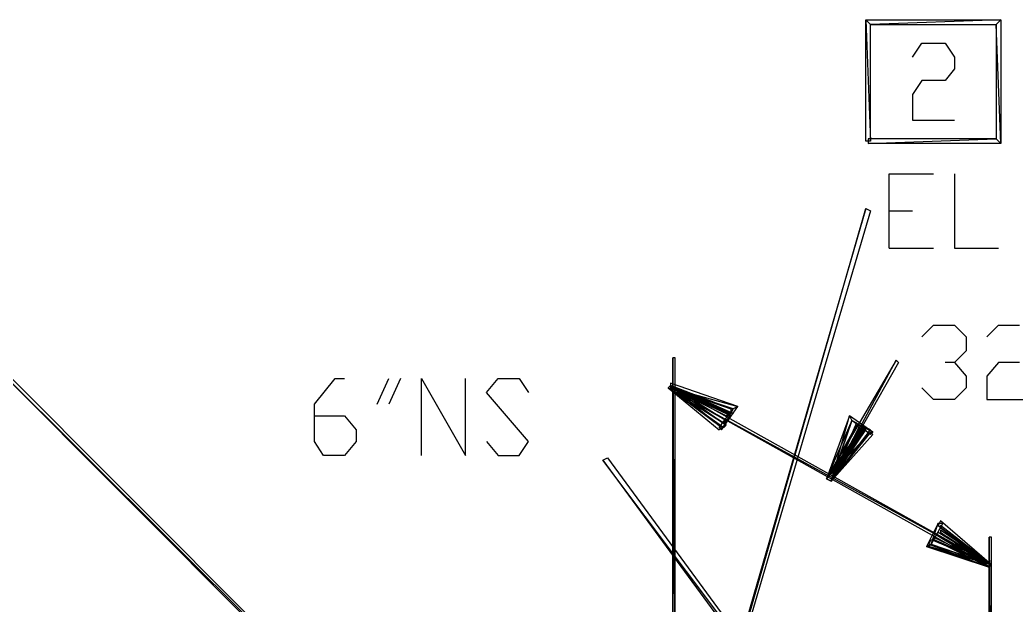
# Model space of a CAD drawing. Header units: millimetres. Extents: x 43 to 869, y -758 to -34.
# Drawn here: x 296.6 to 348, y -99.9 to -69.8 of the extents above; entities that cross this region are included whole.
import ezdxf

# ---------------------------------------------------------------- set-up
doc = ezdxf.new("R2010")
doc.units = ezdxf.units.MM
doc.layers.add('PDF_LINES', color=4, linetype='Continuous')

msp = doc.modelspace()

# ---------------------------------------------------------------- linework, layer by layer
at = {"layer": 'PDF_LINES'}
for p, q in [((340.48, -70), (340.24, -69.76)), ((340.24, -69.76), (347.2, -69.76)), ((340.48, -70), (340.24, -69.76)), ((340.24, -69.76), (340.48, -76)), ((340.24, -69.76), (340.48, -76)), ((340.24, -76), (340.24, -69.76)), ((347.2, -69.76), (340.48, -70)), ((347.2, -69.76), (340.48, -70)), ((346.96, -70), (347.2, -69.76)), ((346.96, -70), (347.2, -69.76)), ((347.2, -69.76), (347.2, -76.12)), ((340.48, -70), (346.96, -70)), ((340.48, -76), (340.48, -70)), ((347.2, -76.12), (346.96, -70)), ((346.96, -70), (346.96, -75.88)), ((347.2, -76.12), (346.96, -70)), ((342.64, -71.68), (343.12, -70.96)), ((343.12, -70.96), (344.32, -70.96)), ((344.32, -70.96), (344.8, -71.68)), ((344.8, -71.68), (344.8, -72.28)), ((344.8, -72.28), (344.32, -72.88)), ((343.12, -72.88), (342.64, -73.6)), ((344.32, -72.88), (343.12, -72.88)), ((342.64, -73.6), (342.64, -74.92)), ((342.64, -74.92), (344.8, -74.92)), ((340.48, -76), (340.24, -76)), ((340.36, -75.88), (340.36, -76.12)), ((340.36, -76.12), (346.96, -75.88)), ((346.96, -75.88), (340.36, -75.88)), ((340.36, -76.12), (346.96, -75.88)), ((346.96, -75.88), (347.2, -76.12)), ((346.96, -75.88), (347.2, -76.12)), ((347.2, -76.12), (340.36, -76.12)), ((341.44, -81.52), (341.44, -77.68)), ((341.44, -77.68), (343.72, -77.68)), ((344.8, -77.68), (344.8, -81.52)), ((340.24, -79.48), (330.28, -113.68)), ((330.4, -113.68), (340.24, -79.48)), ((330.4, -113.68), (340.24, -79.48)), ((340.48, -79.6), (330.4, -113.68)), ((340.24, -79.48), (340.48, -79.6)), ((341.44, -79.6), (342.64, -79.6)), ((341.44, -81.52), (343.72, -81.52)), ((344.8, -81.52), (347.08, -81.52)), ((329.8, -121.84), (293.44, -85.72)), ((293.44, -85.72), (329.68, -121.96)), ((329.8, -121.84), (293.44, -85.72)), ((293.56, -85.6), (329.8, -121.84)), ((343.12, -86.08), (343.72, -85.48)), ((343.72, -85.48), (344.8, -85.48)), ((344.8, -85.48), (345.4, -86.08)), ((346.48, -86.08), (347.08, -85.48)), ((347.08, -85.48), (348.16, -85.48)), ((345.4, -86.08), (345.4, -86.8)), ((330.4, -87.16), (330.28, -87.16)), ((330.28, -87.16), (330.4, -111.88)), ((330.28, -87.16), (330.4, -111.88)), ((330.28, -111.88), (330.28, -87.16)), ((330.4, -111.88), (330.4, -87.16)), ((341.8, -87.28), (338.2, -93.4)), ((338.44, -93.52), (341.8, -87.28)), ((338.44, -93.52), (341.8, -87.28)), ((341.8, -87.28), (341.92, -87.4)), ((345.4, -86.8), (344.8, -87.4)), ((341.92, -87.4), (338.44, -93.52)), ((344.8, -87.4), (344.32, -87.4)), ((344.8, -87.4), (345.4, -88.12)), ((347.08, -87.4), (346.48, -88.12)), ((348.16, -87.4), (347.08, -87.4)), ((311.8, -89.56), (312.88, -88.24)), ((312.88, -88.24), (313.36, -88.24)), ((315.04, -89.56), (315.64, -88.24)), ((316.24, -88.24), (315.64, -89.56)), ((317.32, -92.2), (317.32, -88.24)), ((317.32, -88.24), (319.6, -92.2)), ((319.6, -92.2), (319.6, -88.24)), ((320.68, -88.96), (321.28, -88.24)), ((321.28, -88.24), (322.36, -88.24)), ((322.36, -88.24), (322.84, -88.96)), ((345.4, -88.12), (345.4, -88.72)), ((346.48, -88.12), (346.48, -89.32)), ((330.04, -88.72), (330.16, -88.6)), ((330.04, -88.72), (330.16, -88.6)), ((330.04, -88.72), (330.16, -88.6)), ((330.04, -88.72), (330.16, -88.6)), ((330.16, -88.6), (330.04, -88.72)), ((332.8, -90.76), (330.04, -88.72)), ((330.04, -88.72), (332.68, -90.88)), ((332.8, -90.76), (330.04, -88.72)), ((333.04, -90.64), (330.04, -88.72)), ((330.04, -88.72), (332.92, -90.76)), ((333.04, -90.64), (330.04, -88.72)), ((333.04, -90.64), (330.04, -88.72)), ((330.04, -88.72), (332.92, -90.76)), ((333.04, -90.64), (330.04, -88.72)), ((333.04, -90.4), (330.04, -88.72)), ((330.04, -88.72), (332.92, -90.52)), ((333.04, -90.4), (330.04, -88.72)), ((330.04, -88.72), (346.72, -97.84)), ((330.04, -88.72), (346.72, -97.84)), ((346.6, -97.96), (330.04, -88.72)), ((330.16, -88.48), (330.16, -88.72)), ((333.64, -89.68), (330.16, -88.48)), ((330.16, -88.6), (332.8, -90.76)), ((330.16, -88.6), (333.04, -90.64)), ((330.16, -88.6), (330.16, -88.72)), ((333.28, -89.8), (330.16, -88.6)), ((330.16, -88.6), (333.04, -90.64)), ((330.16, -88.6), (330.16, -88.72)), ((333.4, -90.04), (330.16, -88.6)), ((330.16, -88.6), (333.04, -90.4)), ((330.16, -88.6), (330.16, -88.72)), ((333.16, -90.04), (330.16, -88.6)), ((346.72, -97.84), (330.16, -88.6)), ((330.16, -88.72), (333.64, -89.68)), ((330.16, -88.72), (333.64, -89.68)), ((333.4, -89.8), (330.16, -88.72)), ((330.16, -88.72), (333.28, -89.8)), ((330.16, -88.72), (333.28, -89.8)), ((333.28, -90.04), (330.16, -88.72)), ((330.16, -88.72), (333.4, -90.04)), ((330.16, -88.72), (333.4, -90.04)), ((333.28, -90.16), (330.16, -88.72)), ((330.16, -88.72), (333.16, -90.04)), ((330.16, -88.72), (333.16, -90.04)), ((333.04, -90.16), (330.16, -88.72)), ((343.72, -89.32), (343.12, -88.72)), ((345.4, -88.72), (344.8, -89.32)), ((322.84, -91.48), (320.68, -88.96)), ((344.8, -89.32), (343.72, -89.32)), ((346.48, -89.32), (348.76, -89.32)), ((311.8, -91.48), (311.8, -89.56)), ((332.68, -90.76), (333.4, -89.8)), ((332.8, -90.88), (333.64, -89.68)), ((333.4, -89.8), (332.8, -90.88)), ((333.4, -89.8), (332.8, -90.88)), ((333.28, -89.8), (333.28, -90.04)), ((333.64, -89.68), (333.4, -89.8)), ((333.64, -89.68), (333.4, -89.8)), ((311.8, -90.16), (313.36, -90.16)), ((313.36, -90.16), (313.96, -90.88)), ((333.16, -90.04), (333.04, -90.16)), ((333.4, -90.04), (333.28, -90.16)), ((339.4, -90.16), (338.2, -93.4)), ((338.44, -93.52), (339.4, -90.16)), ((338.44, -93.52), (339.4, -90.16)), ((339.4, -90.16), (339.52, -90.4)), ((339.4, -90.16), (339.52, -90.4)), ((340.6, -91), (339.4, -90.16)), ((313.96, -90.88), (313.96, -91.48)), ((332.68, -90.88), (332.8, -90.76)), ((332.8, -90.88), (332.68, -90.76)), ((332.92, -90.52), (333.04, -90.4)), ((332.92, -90.76), (333.04, -90.64)), ((332.92, -90.76), (333.04, -90.64)), ((339.52, -90.4), (338.2, -93.4)), ((339.52, -90.4), (338.2, -93.4)), ((338.2, -93.4), (340.12, -90.64)), ((339.76, -90.64), (338.2, -93.4)), ((338.2, -93.4), (340.24, -90.76)), ((338.2, -93.4), (340.12, -90.76)), ((339.52, -90.4), (338.44, -93.52)), ((338.44, -93.52), (339.52, -90.4)), ((338.44, -93.52), (339.52, -90.4)), ((338.44, -93.52), (339.52, -90.4)), ((338.44, -93.52), (339.52, -90.4)), ((339.76, -90.52), (338.44, -93.52)), ((339.76, -90.52), (338.44, -93.52)), ((340.12, -90.64), (338.44, -93.52)), ((340.12, -90.64), (338.44, -93.52)), ((338.44, -93.52), (339.76, -90.64)), ((338.44, -93.52), (339.76, -90.64)), ((340.24, -90.76), (338.44, -93.52)), ((340.24, -90.76), (338.44, -93.52)), ((340.12, -90.76), (338.44, -93.52)), ((340.12, -90.76), (338.44, -93.52)), ((338.44, -93.52), (340.24, -90.76)), ((339.88, -90.76), (338.44, -93.52)), ((338.44, -93.52), (340.48, -90.88)), ((338.44, -93.52), (340.24, -90.88)), ((339.52, -90.4), (340.6, -91)), ((339.52, -90.4), (340.6, -91)), ((340.48, -91.12), (339.52, -90.4)), ((339.52, -90.4), (339.76, -90.52)), ((339.52, -90.4), (339.76, -90.52)), ((339.76, -90.64), (339.88, -90.76)), ((340.24, -90.76), (340.12, -90.64)), ((340.24, -90.88), (340.12, -90.76)), ((340.48, -90.88), (340.24, -90.76)), ((338.2, -93.4), (340.48, -91)), ((340.48, -91), (338.44, -93.52)), ((340.48, -91), (338.44, -93.52)), ((338.44, -93.52), (340.6, -91.12)), ((340.6, -91.12), (340.48, -91)), ((340.6, -91), (340.48, -91.12)), ((312.28, -92.2), (311.8, -91.48)), ((313.96, -91.48), (313.36, -92.2)), ((320.68, -91.48), (321.28, -92.2)), ((322.36, -92.2), (322.84, -91.48)), ((313.36, -92.2), (312.28, -92.2)), ((321.28, -92.2), (322.36, -92.2)), ((326.68, -92.44), (326.92, -92.32)), ((340.84, -111.28), (326.68, -92.44)), ((326.68, -92.44), (340.6, -111.4)), ((340.84, -111.28), (326.68, -92.44)), ((326.92, -92.32), (340.84, -111.28)), ((338.44, -93.52), (338.2, -93.4)), ((338.2, -93.4), (338.44, -93.52)), ((338.44, -93.52), (338.2, -93.4)), ((338.2, -93.4), (338.44, -93.52)), ((338.44, -93.52), (338.2, -93.4)), ((338.2, -93.4), (338.44, -93.52)), ((338.44, -93.52), (338.2, -93.4)), ((338.2, -93.4), (338.44, -93.52)), ((338.2, -93.4), (338.44, -93.52)), ((343.96, -95.68), (343.36, -96.88)), ((343.6, -96.76), (343.96, -95.68)), ((343.6, -96.76), (343.96, -95.68)), ((344.2, -95.68), (343.6, -96.76)), ((344.08, -95.56), (343.96, -95.8)), ((343.96, -95.68), (344.2, -95.68)), ((343.96, -95.8), (346.72, -97.84)), ((343.96, -95.8), (346.72, -97.84)), ((346.6, -97.96), (343.96, -95.8)), ((346.72, -97.84), (344.08, -95.56)), ((344.08, -95.8), (344.08, -95.92)), ((346.72, -97.84), (344.08, -95.8)), ((344.08, -95.92), (346.72, -97.84)), ((344.08, -95.92), (346.72, -97.84)), ((346.6, -97.96), (344.08, -95.92)), ((344.08, -96.04), (344.08, -96.16)), ((346.72, -97.84), (344.08, -96.04)), ((343.48, -96.76), (343.6, -96.52)), ((343.6, -96.52), (346.72, -97.84)), ((343.72, -96.52), (343.72, -96.4)), ((343.72, -96.4), (346.72, -97.84)), ((346.72, -97.84), (343.72, -96.52)), ((343.72, -96.52), (346.6, -97.96)), ((346.72, -97.84), (343.72, -96.52)), ((343.96, -96.16), (343.84, -96.28)), ((343.84, -96.28), (346.72, -97.84)), ((343.84, -96.28), (346.72, -97.84)), ((346.6, -97.96), (343.84, -96.28)), ((346.72, -97.84), (343.96, -96.16)), ((344.08, -96.16), (346.72, -97.84)), ((344.08, -96.16), (346.72, -97.84)), ((346.6, -97.96), (344.08, -96.16)), ((346.72, -96.4), (346.6, -96.4)), ((346.6, -96.4), (346.72, -117.28)), ((346.6, -96.4), (346.72, -117.28)), ((346.6, -117.28), (346.6, -96.4)), ((346.72, -117.28), (346.72, -96.4)), ((343.36, -96.88), (343.6, -96.76)), ((343.36, -96.88), (343.6, -96.76)), ((346.72, -97.84), (343.36, -96.88)), ((343.36, -96.88), (346.6, -97.96)), ((346.72, -97.84), (343.36, -96.88)), ((343.48, -96.88), (343.6, -96.76)), ((346.72, -97.84), (343.48, -96.76)), ((343.48, -96.76), (346.6, -97.96)), ((346.72, -97.84), (343.48, -96.76)), ((346.72, -97.84), (343.48, -96.88)), ((343.48, -96.88), (346.6, -97.96)), ((346.72, -97.84), (343.48, -96.88)), ((343.6, -96.76), (346.72, -97.84)), ((343.6, -96.76), (346.72, -97.84)), ((346.72, -97.84), (346.6, -97.96)), ((346.6, -97.96), (346.72, -97.84)), ((346.72, -97.84), (346.6, -97.96)), ((346.6, -97.96), (346.72, -97.84)), ((346.72, -97.84), (346.6, -97.96)), ((346.6, -97.96), (346.72, -97.84)), ((346.72, -97.84), (346.6, -97.96)), ((346.6, -97.96), (346.72, -97.84)), ((346.72, -97.84), (346.6, -97.96))]:
    msp.add_line(p, q, dxfattribs=at)

doc.saveas('drawing.dxf')
